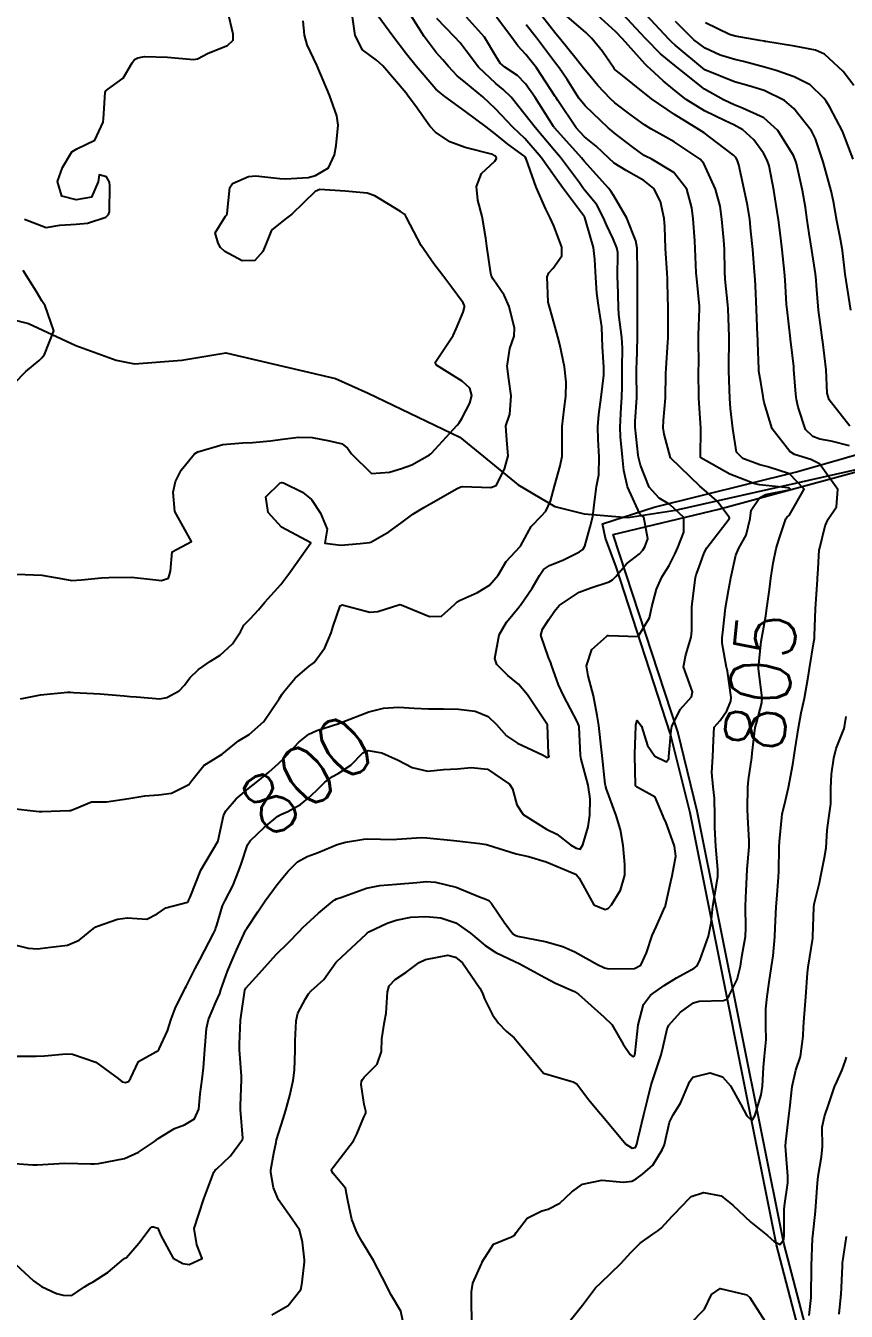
# Model space of a CAD drawing. Header units: metres. Extents: x 307586 to 320046, y 7427249 to 7434250.
# Drawn here: x 319312.7 to 319367.6, y 7427712.1 to 7427798.2 of the extents above; entities that cross this region are included whole.
import ezdxf
from ezdxf.enums import TextEntityAlignment as Align

# ---------------------------------------------------------------- set-up
doc = ezdxf.new("R2010")
doc.units = ezdxf.units.M
doc.header["$MEASUREMENT"] = 0
for name, color, linetype in [('Canaleta de Drenagem', 151, 'Continuous'), ('Cotas', 45, 'Continuous'), ('Curvas de Nivel 1m', 11, 'Continuous'), ('Curvas de Nivel 5m', 15, 'Continuous'), ('Hidrografia', 140, 'Continuous')]:
    doc.layers.add(name, color=color, linetype=linetype)
doc.styles.add('Style-STANDARD', font='STANDARD.shx')

msp = doc.modelspace()

# ---------------------------------------------------------------- linework, layer by layer
at = {"layer": 'Canaleta de Drenagem'}
for points in [[(319384.319, 7427626.536), (319382.741, 7427632.648), (319379.442, 7427650.259), (319376.956, 7427664.141), (319374.133, 7427674.717), (319366.879, 7427701.636), (319362.975, 7427716.607), (319357.172, 7427745.52), (319355.871, 7427750.804), (319352.231, 7427761.992), (319351.509, 7427763.931), (319351.3, 7427764.869), (319354.766, 7427766.007), (319364.302, 7427768.362), (319370.7, 7427770.196), (319371.509, 7427770.448), (319371.003, 7427770.97), (319372.865, 7427772.773), (319373.556, 7427772.06), (319374.772, 7427773.66), (319383.991, 7427784.038)], [(319384.803, 7427626.661), (319383.229, 7427632.757), (319379.933, 7427650.349), (319377.445, 7427664.249), (319374.616, 7427674.846), (319367.363, 7427701.764), (319363.463, 7427716.719), (319357.66, 7427745.629), (319356.352, 7427750.941), (319352.023, 7427764.162), (319359.113, 7427765.873), (319372.566, 7427769.531), (319372.763, 7427768.81), (319375.009, 7427770.443), (319374.41, 7427771.267), (319379.402, 7427776.994), (319380.879, 7427778.688), (319381.631, 7427779.55), (319383.697, 7427780.36)]]:
    msp.add_lwpolyline(points, dxfattribs=at)
at = {"layer": 'Curvas de Nivel 1m', "flags": 128}
for points, elevation in [([(319311.275, 7427722.085), (319313.132, 7427721.964), (319313.274, 7427721.959), (319313.421, 7427721.964), (319315.276, 7427722.063), (319317.026, 7427722.022), (319317.275, 7427722.016), (319317.543, 7427722.033), (319319.279, 7427722.368), (319320.206, 7427722.808), (319321.291, 7427723.524), (319321.403, 7427723.607), (319321.54, 7427723.718), (319322.623, 7427724.387), (319323.307, 7427724.644), (319323.964, 7427725.039), (319324.259, 7427725.686), (319324.359, 7427726.71), (319324.484, 7427727.683), (319324.575, 7427728.461), (319324.655, 7427729.681), (319324.782, 7427731.074), (319324.916, 7427731.677), (319325.405, 7427732.854), (319325.66, 7427733.418), (319325.744, 7427733.667), (319326.175, 7427734.919), (319326.482, 7427735.66), (319326.776, 7427736.33), (319327.396, 7427737.651), (319327.418, 7427737.696), (319327.465, 7427737.784), (319328.215, 7427738.905), (319328.705, 7427739.632), (319329.504, 7427740.731), (319329.911, 7427741.213), (319330.24, 7427741.613), (319330.871, 7427742.255), (319331.523, 7427742.596), (319332.25, 7427742.869), (319333.531, 7427743.407), (319334.095, 7427743.572), (319335.315, 7427743.774), (319335.536, 7427743.785), (319337.32, 7427743.748), (319337.536, 7427743.756), (319339.18, 7427743.864), (319339.538, 7427743.845), (319341.347, 7427743.671), (319341.536, 7427743.655), (319343.091, 7427743.465), (319343.542, 7427743.41), (319343.612, 7427743.388), (319345.533, 7427742.784), (319346.35, 7427742.602), (319347.525, 7427742.241), (319349.457, 7427741.438), (319349.513, 7427741.414), (319349.565, 7427741.379), (319349.741, 7427741.147), (319350.731, 7427739.368), (319351.488, 7427739.044), (319351.711, 7427739.136), (319351.9, 7427739.356), (319352.511, 7427740.341), (319352.8, 7427741.347), (319352.807, 7427742.064), (319352.688, 7427743.349), (319352.514, 7427744.39), (319352.216, 7427745.353), (319351.58, 7427747.103), (319351.51, 7427747.361), (319351.494, 7427747.452), (319351.278, 7427749.363), (319351.245, 7427749.735), (319351.065, 7427751.366), (319350.959, 7427752.051), (319350.704, 7427753.37), (319350.339, 7427754.711), (319350.237, 7427755.374), (319350.596, 7427756.468), (319351.604, 7427757.361), (319351.665, 7427757.399), (319351.704, 7427757.406), (319353.703, 7427757.34), (319354.456, 7427758.595), (319354.617, 7427759.327), (319354.919, 7427760.496), (319355.291, 7427761.317), (319355.464, 7427761.608), (319355.765, 7427762.099), (319356.18, 7427762.903), (319356.346, 7427763.304), (319356.761, 7427764.332), (319356.753, 7427765.301), (319355.812, 7427766.171), (319355.1, 7427766.605), (319354.44, 7427767.331), (319353.845, 7427768.808), (319353.727, 7427769.341), (319353.707, 7427769.489), (319353.487, 7427771.344), (319353.489, 7427771.734), (319353.605, 7427773.343), (319353.592, 7427775.015), (319353.589, 7427775.343), (319353.598, 7427775.672), (319353.649, 7427777.343), (319353.649, 7427777.641), (319353.657, 7427779.343), (319353.658, 7427779.662), (319353.647, 7427781.343), (319353.657, 7427781.684), (319353.625, 7427783.344), (319353.541, 7427783.831), (319352.941, 7427785.351), (319352.058, 7427786.844), (319351.856, 7427787.158), (319351.702, 7427787.365), (319350.09, 7427789.168), (319349.896, 7427789.392), (319348.113, 7427791.379), (319348.088, 7427791.41), (319348.028, 7427791.497), (319346.787, 7427793.424), (319346.152, 7427794.354), (319345.619, 7427794.9), (319344.76, 7427795.451), (319344.44, 7427795.73), (319344.17, 7427796.201), (319343.403, 7427797.468), (319342.203, 7427798.804)], 802), ([(319311.405, 7427715.838), (319313.179, 7427714.196), (319313.712, 7427713.812), (319314.716, 7427713.344), (319315.167, 7427713.218), (319315.742, 7427713.21), (319316.595, 7427713.776), (319316.946, 7427714.003), (319317.178, 7427714.115), (319318.175, 7427714.769), (319319.201, 7427715.637), (319319.265, 7427715.676), (319319.416, 7427715.738), (319320.237, 7427716.705), (319321.009, 7427717.722), (319321.143, 7427717.802), (319321.224, 7427717.808), (319321.512, 7427717.717), (319321.706, 7427717.227), (319322.548, 7427715.707), (319323.198, 7427715.346), (319323.608, 7427715.282), (319324.493, 7427715.681), (319324.117, 7427716.592), (319323.952, 7427717.689), (319324.268, 7427718.654), (319324.595, 7427719.68), (319325.271, 7427721.462), (319325.352, 7427721.589), (319325.441, 7427721.668), (319326.387, 7427722.554), (319327.196, 7427723.651), (319327.207, 7427723.738), (319327.054, 7427725.653), (319327.048, 7427725.931), (319327.124, 7427727.652), (319327.115, 7427727.883), (319326.992, 7427729.654), (319326.991, 7427730.04), (319327.053, 7427731.653), (319327.093, 7427731.956), (319327.352, 7427733.651), (319327.365, 7427733.699), (319327.415, 7427733.779), (319328.308, 7427734.759), (319329.072, 7427735.626), (319329.447, 7427736.033), (319330.251, 7427736.816), (319331.001, 7427737.605), (319331.227, 7427737.842), (319331.47, 7427738.07), (319332.276, 7427738.797), (319333.21, 7427739.583), (319333.371, 7427739.704), (319333.495, 7427739.762), (319333.777, 7427739.857), (319335.502, 7427740.487), (319336.377, 7427740.669), (319337.505, 7427740.745), (319338.869, 7427740.872), (319339.507, 7427740.922), (319340.111, 7427740.89), (319341.504, 7427740.56), (319343.067, 7427739.894), (319343.496, 7427739.739), (319343.695, 7427739.657), (319343.872, 7427739.454), (319344.721, 7427738.194), (319345.306, 7427737.432), (319345.39, 7427737.359), (319345.462, 7427737.326), (319345.613, 7427737.277), (319347.458, 7427736.908), (319348.641, 7427736.579), (319349.451, 7427736.217), (319350.975, 7427735.365), (319351.441, 7427735.146), (319351.706, 7427735.091), (319353.441, 7427735.11), (319353.868, 7427735.334), (319354.264, 7427736.141), (319354.643, 7427737.322), (319354.895, 7427737.896), (319355.491, 7427739.214), (319355.518, 7427739.284), (319355.528, 7427739.31), (319355.879, 7427740.937), (319355.97, 7427741.305), (319356.222, 7427742.614), (319356.143, 7427743.304), (319355.559, 7427744.919), (319355.426, 7427745.176), (319355.373, 7427745.313), (319354.836, 7427746.582), (319353.582, 7427747.259), (319353.529, 7427747.341), (319353.515, 7427747.41), (319353.483, 7427749.341), (319353.484, 7427749.472), (319353.542, 7427751.341), (319353.548, 7427751.427), (319353.638, 7427751.709), (319353.928, 7427751.336), (319354.323, 7427750.033), (319354.804, 7427749.322), (319355.607, 7427748.931), (319355.744, 7427749.175), (319355.759, 7427749.309), (319355.899, 7427751.038), (319355.947, 7427751.307), (319356.509, 7427752.442), (319357.279, 7427753.294), (319357.327, 7427753.632), (319356.738, 7427755.299), (319356.886, 7427756.103), (319357.258, 7427757.294), (319357.29, 7427757.713), (319357.299, 7427759.294), (319357.338, 7427759.693), (319357.548, 7427761.292), (319357.589, 7427761.459), (319357.763, 7427761.93), (319358.123, 7427762.94), (319358.308, 7427763.282), (319359.802, 7427765.212), (319359.824, 7427765.238), (319359.826, 7427765.26), (319359.804, 7427765.326), (319358.958, 7427766.417), (319357.962, 7427767.288), (319357.825, 7427767.404), (319355.853, 7427769.31), (319355.44, 7427770.888), (319355.374, 7427771.317), (319355.399, 7427771.798), (319355.536, 7427773.316), (319355.557, 7427774.953), (319355.563, 7427775.315), (319355.677, 7427777.05), (319355.699, 7427777.314), (319355.711, 7427777.549), (319355.714, 7427779.314), (319355.664, 7427780.989), (319355.664, 7427781.315), (319355.647, 7427781.666), (319355.524, 7427783.317), (319355.485, 7427784.766), (319355.436, 7427785.319), (319355.203, 7427786.471), (319354.747, 7427787.33), (319354.071, 7427787.862), (319352.901, 7427788.532), (319352.088, 7427789.035), (319351.722, 7427789.366), (319350.894, 7427790.171), (319350.107, 7427790.807), (319349.551, 7427791.396), (319348.31, 7427793.239), (319348.203, 7427793.409), (319348.144, 7427793.502), (319346.88, 7427795.423), (319346.172, 7427796.303), (319345.637, 7427796.898), (319345.236, 7427797.444), (319344.203, 7427798.802)], 803), ([(319311.563, 7427745.84), (319313.56, 7427745.613), (319313.763, 7427745.614), (319315.561, 7427745.672), (319315.663, 7427745.687), (319315.943, 7427745.786), (319317.074, 7427746.268), (319317.568, 7427746.259), (319318.064, 7427746.258), (319319.57, 7427746.489), (319320.646, 7427746.656), (319321.573, 7427746.737), (319322.439, 7427746.847), (319323.58, 7427747.432), (319323.79, 7427747.697), (319324.587, 7427748.696), (319325.608, 7427749.316), (319325.832, 7427749.446), (319326.077, 7427749.665), (319326.924, 7427750.353), (319327.624, 7427750.762), (319328.624, 7427751.635), (319329.648, 7427753.171), (319329.817, 7427753.452), (319329.928, 7427753.617), (319330.72, 7427754.556), (319331.679, 7427755.366), (319331.817, 7427755.463), (319331.98, 7427755.597), (319332.711, 7427756.571), (319333.131, 7427757.586), (319333.26, 7427758.035), (319333.73, 7427759.384), (319333.86, 7427759.449), (319335.724, 7427758.969), (319336.255, 7427759.015), (319337.732, 7427759.467), (319337.806, 7427759.455), (319339.72, 7427758.666), (319340.527, 7427758.686), (319341.4, 7427759.483), (319341.565, 7427759.652), (319341.736, 7427759.748), (319342.932, 7427760.278), (319343.746, 7427760.77), (319344.309, 7427761.452), (319344.857, 7427762.353), (319345.782, 7427763.353), (319345.82, 7427763.392), (319345.844, 7427763.429), (319346.528, 7427764.691), (319347.217, 7427765.416), (319347.5, 7427765.719), (319347.813, 7427766.405), (319348.096, 7427767.407), (319348.481, 7427768.765), (319348.6, 7427769.403), (319348.599, 7427770.669), (319348.594, 7427771.403), (319348.731, 7427772.561), (319348.841, 7427773.401), (319348.874, 7427774.362), (319348.765, 7427775.402), (319348.445, 7427776.898), (319348.316, 7427777.406), (319347.962, 7427778.703), (319347.751, 7427779.412), (319347.675, 7427779.714), (319347.593, 7427781.414), (319347.715, 7427781.695), (319348.002, 7427781.999), (319348.59, 7427782.828), (319348.589, 7427783.404), (319348.037, 7427784.846), (319347.771, 7427785.413), (319347.509, 7427785.955), (319346.853, 7427787.422), (319346.19, 7427789.331), (319346.133, 7427789.43), (319346.093, 7427789.472), (319344.963, 7427790.308), (319344.108, 7427791.005), (319343.522, 7427791.466), (319342.128, 7427792.502), (319340.743, 7427793.501), (319340.398, 7427793.759), (319340.148, 7427793.998), (319338.83, 7427795.523), (319338.171, 7427796.342), (319337.254, 7427797.539), (319336.204, 7427798.966)], 799), ([(319312.318, 7427753.161), (319313.649, 7427753.418), (319315.47, 7427753.612), (319315.651, 7427753.605), (319315.852, 7427753.587), (319317.65, 7427753.506), (319319.261, 7427753.358), (319319.649, 7427753.325), (319320.081, 7427753.303), (319321.647, 7427753.166), (319322.12, 7427753.244), (319322.935, 7427753.707), (319323.289, 7427754.073), (319323.666, 7427754.557), (319324.236, 7427755.13), (319325.047, 7427755.68), (319325.687, 7427756.08), (319326.518, 7427756.838), (319327.059, 7427757.656), (319327.276, 7427758.087), (319327.716, 7427758.551), (319328.255, 7427759.112), (319328.692, 7427759.636), (319329.745, 7427760.823), (319330.368, 7427761.621), (319331.773, 7427763.6), (319329.788, 7427764.649), (319328.903, 7427765.639), (319328.757, 7427766.697), (319329.712, 7427767.631), (319329.798, 7427767.655), (319329.823, 7427767.657), (319329.932, 7427767.628), (319331.216, 7427767.008), (319331.812, 7427766.5), (319332.422, 7427765.594), (319332.848, 7427764.528), (319332.708, 7427763.591), (319333.772, 7427763.462), (319335.062, 7427763.561), (319335.687, 7427763.638), (319335.775, 7427763.66), (319336.995, 7427764.334), (319337.797, 7427764.918), (319338.594, 7427765.522), (319339.341, 7427765.981), (319339.81, 7427766.243), (319341.579, 7427767.242), (319341.822, 7427767.357), (319341.928, 7427767.373), (319343.821, 7427767.309), (319344.175, 7427767.455), (319344.743, 7427768.543), (319344.994, 7427769.443), (319344.9, 7427770.481), (319344.841, 7427771.445), (319345.091, 7427772.235), (319345.183, 7427773.441), (319345.039, 7427774.568), (319344.914, 7427775.445), (319345.109, 7427776.617), (319345.391, 7427777.438), (319345.408, 7427777.981), (319345.05, 7427779.444), (319344.721, 7427780.19), (319343.991, 7427781.255), (319343.872, 7427781.461), (319343.816, 7427781.641), (319343.552, 7427783.465), (319343.481, 7427784.013), (319343.234, 7427785.468), (319342.965, 7427786.559), (319342.865, 7427787.472), (319343.197, 7427788.348), (319344.088, 7427789.164), (319344.196, 7427789.354), (319344.173, 7427789.459), (319344.135, 7427789.501), (319344.094, 7427789.532), (319343.954, 7427789.602), (319342.099, 7427790.071), (319341.073, 7427790.466), (319340.109, 7427791.115), (319339.735, 7427791.514), (319338.784, 7427792.872), (319338.295, 7427793.528), (319338.145, 7427793.71), (319336.59, 7427795.546), (319336.167, 7427795.932), (319335.233, 7427796.624), (319334.739, 7427797.572), (319334.482, 7427799.302)], 798), ([(319312.584, 7427785.285), (319314.027, 7427784.735), (319314.953, 7427784.882), (319316.03, 7427784.943), (319316.807, 7427785.007), (319318.038, 7427785.421), (319318.214, 7427785.594), (319318.281, 7427785.768), (319318.303, 7427787.525), (319318.274, 7427787.768), (319318.068, 7427788.107), (319317.589, 7427788.256), (319317.517, 7427787.775), (319317.074, 7427786.758), (319316.051, 7427786.584), (319315.079, 7427786.831), (319314.779, 7427787.809), (319315.133, 7427788.749), (319315.754, 7427789.795), (319316.095, 7427789.986), (319317.295, 7427790.584), (319317.851, 7427791.773), (319317.877, 7427792.01), (319317.985, 7427793.771), (319318.027, 7427793.878), (319318.136, 7427793.97), (319319.181, 7427794.726), (319319.796, 7427795.754), (319319.945, 7427795.973), (319320.166, 7427796.091), (319320.609, 7427796.185), (319322.167, 7427796.121), (319323.898, 7427795.971), (319324.166, 7427796.02), (319324.877, 7427796.396), (319326.175, 7427796.921), (319326.57, 7427797.275), (319326.56, 7427797.666), (319326.206, 7427799.198)], 796), ([(319342.551, 7427711.459), (319342.54, 7427712.833), (319342.535, 7427713.46), (319342.616, 7427714.024), (319343.201, 7427715.317), (319343.243, 7427715.409), (319343.252, 7427715.45), (319344.005, 7427716.652), (319345.22, 7427717.123), (319345.411, 7427717.238), (319345.53, 7427717.427), (319346.265, 7427718.392), (319347.245, 7427718.875), (319347.663, 7427718.987), (319348.446, 7427719.392), (319349.261, 7427720.144), (319349.977, 7427720.662), (319351.269, 7427720.928), (319352.719, 7427720.789), (319353.268, 7427720.864), (319353.573, 7427721.024), (319353.995, 7427721.323), (319354.67, 7427721.931), (319355.297, 7427722.948), (319355.415, 7427723.195), (319355.455, 7427723.308), (319355.808, 7427724.815), (319356.052, 7427725.303), (319356.538, 7427726.091), (319357.046, 7427727.293), (319357.13, 7427727.508), (319357.351, 7427727.824), (319358.52, 7427728.108), (319359.352, 7427727.845), (319359.878, 7427727.255), (319360.584, 7427725.994), (319360.977, 7427725.243), (319361.32, 7427724.92), (319361.523, 7427725.238), (319361.935, 7427726.636), (319362.019, 7427727.233), (319362.094, 7427728.501), (319362.172, 7427729.232), (319362.268, 7427730.347), (319362.259, 7427731.231), (319362.25, 7427732.392), (319362.331, 7427733.231), (319362.471, 7427734.191), (319362.624, 7427735.228), (319362.733, 7427735.944), (319362.848, 7427737.226), (319362.874, 7427737.823), (319362.95, 7427739.225), (319362.986, 7427739.738), (319363.103, 7427741.224), (319363.126, 7427741.617), (319363.145, 7427743.224), (319363.16, 7427743.61), (319363.32, 7427745.222), (319363.354, 7427745.434), (319363.574, 7427746.345), (319363.778, 7427747.217), (319364.061, 7427748.758), (319364.13, 7427749.212), (319364.222, 7427749.814), (319364.43, 7427751.208), (319364.623, 7427752.231), (319364.838, 7427753.202), (319365.084, 7427754.606), (319365.167, 7427755.198), (319365.479, 7427756.971), (319365.51, 7427757.193), (319365.522, 7427757.377), (319365.584, 7427759.192), (319365.717, 7427761.155), (319365.719, 7427761.191), (319365.725, 7427761.219), (319365.763, 7427761.857), (319365.836, 7427763.136), (319365.844, 7427763.189), (319366.235, 7427764.749), (319366.436, 7427765.184), (319366.977, 7427766.012), (319367.079, 7427767.177), (319365.848, 7427768.887), (319365.273, 7427769.199), (319364.175, 7427769.534), (319363.858, 7427769.727), (319362.677, 7427771.232), (319362.131, 7427773.006), (319362.105, 7427773.238), (319362.081, 7427773.414), (319361.914, 7427774.368), (319361.793, 7427775.113), (319361.78, 7427775.242), (319361.716, 7427777.019), (319361.711, 7427777.243), (319361.702, 7427777.489), (319361.617, 7427779.245), (319361.556, 7427780.814), (319361.537, 7427781.247), (319361.503, 7427781.745), (319361.374, 7427783.25), (319361.254, 7427784.471), (319361.171, 7427785.253), (319361.024, 7427786.226), (319360.808, 7427787.259), (319360.436, 7427788.917), (319360.336, 7427789.266), (319360.245, 7427789.419), (319360.096, 7427789.559), (319358.974, 7427790.411), (319358.111, 7427791.061), (319357.76, 7427791.294), (319356.128, 7427792.284), (319354.596, 7427793.333), (319354.343, 7427793.535), (319354.147, 7427793.7), (319352.525, 7427794.991), (319352.162, 7427795.275), (319352.119, 7427795.317), (319352.083, 7427795.361), (319351.304, 7427796.503), (319350.602, 7427797.384), (319350.189, 7427797.784), (319348.294, 7427799.409)], 806), ([(319367.862, 7427770.103), (319366.627, 7427770.421), (319365.867, 7427770.558), (319365.39, 7427770.719), (319364.914, 7427771.204), (319364.425, 7427772.682), (319364.309, 7427773.214), (319364.262, 7427773.57), (319364.137, 7427775.217), (319364.118, 7427775.41), (319363.94, 7427776.895), (319363.899, 7427777.22), (319363.896, 7427777.268), (319363.672, 7427779.223), (319363.643, 7427779.557), (319363.539, 7427781.225), (319363.496, 7427781.73), (319363.336, 7427783.227), (319363.246, 7427784.013), (319363.095, 7427785.229), (319362.932, 7427786.354), (319362.784, 7427787.233), (319362.478, 7427788.845), (319362.348, 7427789.237), (319362.098, 7427789.712), (319361.446, 7427790.589), (319360.71, 7427791.261), (319360.118, 7427791.603), (319359.526, 7427791.872), (319358.132, 7427792.543), (319356.92, 7427793.302), (319356.149, 7427793.89), (319355.378, 7427794.544), (319354.517, 7427795.335), (319354.329, 7427795.502), (319354.166, 7427795.667), (319352.657, 7427797.355), (319352.19, 7427797.833), (319350.483, 7427799.386)], 807), ([(319367.877, 7427771.431), (319366.504, 7427773.184), (319366.353, 7427773.631), (319366.284, 7427775.186), (319366.071, 7427777.059), (319366.052, 7427777.189), (319365.953, 7427777.867), (319365.789, 7427779.193), (319365.644, 7427780.849), (319365.615, 7427781.196), (319365.57, 7427781.626), (319365.342, 7427783.2), (319365.156, 7427784.325), (319365.03, 7427785.205), (319364.917, 7427786.072), (319364.714, 7427787.21), (319364.297, 7427789.01), (319364.237, 7427789.218), (319364.201, 7427789.325), (319364.096, 7427789.545), (319363.05, 7427791.231), (319362.125, 7427792.058), (319360.682, 7427792.715), (319360.138, 7427792.944), (319359.407, 7427793.277), (319358.15, 7427793.995), (319356.486, 7427795.307), (319356.165, 7427795.567), (319355.2, 7427796.352), (319354.228, 7427797.339), (319354.184, 7427797.39), (319352.327, 7427799.359)], 808), ([(319367.949, 7427779.195), (319367.625, 7427781.174), (319367.567, 7427781.606), (319367.39, 7427783.176), (319367.255, 7427783.954), (319367.006, 7427785.18), (319366.779, 7427786.46), (319366.622, 7427787.184), (319366.092, 7427789.125), (319366.075, 7427789.19), (319365.583, 7427790.673), (319365.307, 7427791.202), (319364.135, 7427792.7), (319363.504, 7427793.226), (319362.149, 7427793.89), (319361.105, 7427794.209), (319360.155, 7427794.489), (319358.163, 7427795.29), (319356.179, 7427796.942), (319355.981, 7427797.113), (319355.775, 7427797.316), (319354.208, 7427798.987)], 809), ([(319311.976, 7427729.222), (319313.364, 7427729.224), (319313.915, 7427729.261), (319315.367, 7427729.384), (319315.792, 7427729.36), (319317.359, 7427728.823), (319318.857, 7427727.747), (319319.118, 7427727.52), (319319.34, 7427727.466), (319319.545, 7427727.534), (319319.674, 7427727.737), (319320.222, 7427728.869), (319321.37, 7427729.514), (319321.504, 7427729.586), (319321.611, 7427729.718), (319322.165, 7427730.933), (319322.403, 7427731.71), (319322.676, 7427732.431), (319323.29, 7427733.701), (319323.338, 7427733.777), (319323.416, 7427733.905), (319324.02, 7427735.105), (319324.319, 7427735.687), (319325.242, 7427737.455), (319325.351, 7427737.672), (319325.386, 7427737.749), (319325.468, 7427738.008), (319325.855, 7427739.298), (319326.017, 7427739.665), (319326.531, 7427740.632), (319326.948, 7427741.656), (319327.092, 7427742.079), (319327.53, 7427743.377), (319327.689, 7427743.648), (319328.634, 7427744.546), (319329.558, 7427745.294), (319329.764, 7427745.413), (319330.22, 7427745.613), (319331.078, 7427746.095), (319331.572, 7427746.497), (319332.14, 7427747.032), (319332.701, 7427747.589), (319333.206, 7427747.966), (319333.592, 7427748.16), (319334.441, 7427748.727), (319335.25, 7427749.555), (319335.614, 7427749.693), (319336.526, 7427749.541), (319337.606, 7427749.051), (319338.558, 7427748.556), (319339.595, 7427748.319), (319340.655, 7427748.432), (319341.598, 7427748.484), (319342.499, 7427748.571), (319343.598, 7427748.452), (319345.069, 7427747.438), (319345.269, 7427747.124), (319345.569, 7427746.052), (319345.999, 7427745.426), (319347.553, 7427744.44), (319348.254, 7427744.103), (319349.171, 7427743.386), (319349.54, 7427743.154), (319349.815, 7427743.101), (319349.995, 7427743.375), (319350.341, 7427744.587), (319350.452, 7427745.371), (319350.477, 7427746.468), (319350.34, 7427747.372), (319349.868, 7427749.119), (319349.824, 7427749.378), (319349.738, 7427751.273), (319349.721, 7427751.379), (319349.636, 7427751.606), (319348.694, 7427753.395), (319348.37, 7427754.1), (319347.894, 7427755.407), (319347.84, 7427755.563), (319347.688, 7427755.925), (319347.182, 7427757.415), (319347.288, 7427757.836), (319347.719, 7427758.475), (319348.097, 7427759.035), (319348.412, 7427759.4), (319349.742, 7427760.297), (319350.516, 7427760.601), (319351.749, 7427761.006), (319351.983, 7427761.126), (319352.197, 7427761.356), (319352.905, 7427762.21), (319353.776, 7427762.873), (319354.008, 7427763.108), (319354.145, 7427763.335), (319354.335, 7427763.878), (319354.084, 7427765.336), (319353.913, 7427765.447), (319353.805, 7427765.558), (319352.974, 7427767.348), (319352.733, 7427768.458), (319352.642, 7427769.352), (319352.517, 7427770.703), (319352.494, 7427771.354), (319352.558, 7427772.688), (319352.596, 7427773.353), (319352.615, 7427774.058), (319352.635, 7427775.353), (319352.65, 7427776.638), (319352.612, 7427777.353), (319352.413, 7427778.909), (319352.373, 7427779.356), (319352.329, 7427781.017), (319352.323, 7427781.357), (319352.324, 7427783.052), (319352.277, 7427783.357), (319352.029, 7427783.961), (319351.574, 7427784.902), (319351.383, 7427785.37), (319350.918, 7427786.244), (319350.062, 7427787.295), (319349.982, 7427787.391), (319349.756, 7427787.705), (319348.498, 7427789.406), (319348.098, 7427789.892), (319346.8, 7427791.423), (319346.126, 7427792.279), (319345.178, 7427793.444), (319344.654, 7427793.959), (319344.152, 7427794.364), (319342.991, 7427795.472), (319342.174, 7427796.547), (319341.772, 7427797.08), (319341.382, 7427797.492), (319340.201, 7427798.718)], 801), ([(319312.067, 7427761.519), (319313.749, 7427761.453), (319315.141, 7427761.193), (319315.746, 7427761.076), (319316.401, 7427761.129), (319317.748, 7427761.271), (319318.219, 7427761.295), (319319.749, 7427761.318), (319321.175, 7427761.157), (319321.747, 7427761.089), (319322.22, 7427761.244), (319322.372, 7427761.714), (319322.48, 7427762.999), (319323.773, 7427763.7), (319322.658, 7427765.711), (319322.535, 7427766.994), (319322.706, 7427767.711), (319323.07, 7427768.472), (319323.849, 7427769.436), (319323.977, 7427769.572), (319324.183, 7427769.695), (319325.858, 7427770.184), (319327.204, 7427770.312), (319327.86, 7427770.323), (319329.063, 7427770.436), (319329.862, 7427770.539), (319330.933, 7427770.684), (319331.863, 7427770.653), (319333.021, 7427770.429), (319333.859, 7427770.238), (319334.223, 7427769.941), (319334.478, 7427769.571), (319335.834, 7427768.258), (319337.026, 7427768.347), (319337.839, 7427768.586), (319338.524, 7427768.842), (319339.713, 7427769.511), (319339.803, 7427769.561), (319339.854, 7427769.606), (319341.576, 7427771.484), (319341.708, 7427771.65), (319341.88, 7427771.937), (319342.418, 7427772.952), (319342.562, 7427773.473), (319342.408, 7427773.975), (319341.912, 7427774.427), (319341.266, 7427774.839), (319340.178, 7427775.506), (319340.101, 7427775.683), (319341.295, 7427777.49), (319341.508, 7427777.928), (319341.967, 7427779.065), (319342.071, 7427779.379), (319342.064, 7427779.479), (319341.975, 7427779.686), (319341.208, 7427780.714), (319340.615, 7427781.501), (319340.005, 7427782.301), (319339.16, 7427783.519), (319338.179, 7427785.392), (319338.114, 7427785.529), (319338.044, 7427785.618), (319337.781, 7427785.797), (319336.056, 7427786.853), (319335.533, 7427787.033), (319334.059, 7427787.168), (319332.377, 7427787.28), (319332.058, 7427787.131), (319330.492, 7427785.623), (319330.038, 7427785.284), (319329.129, 7427784.537), (319328.767, 7427783.642), (319328.54, 7427783.113), (319328.002, 7427782.522), (319327.164, 7427782.496), (319326.007, 7427783.107), (319325.722, 7427783.386), (319325.547, 7427783.677), (319325.343, 7427784.36), (319326.04, 7427785.489), (319326.132, 7427785.579), (319326.16, 7427785.669), (319326.33, 7427787.398), (319326.521, 7427787.665), (319327.583, 7427788.142), (319328.071, 7427788.186), (319329.688, 7427788.015), (319330.068, 7427787.981), (319331.594, 7427788.083), (319332.072, 7427788.203), (319332.954, 7427788.717), (319333.343, 7427789.587), (319333.465, 7427790.22), (319333.597, 7427791.585), (319333.504, 7427792.205), (319333.026, 7427793.591), (319332.163, 7427795.6), (319331.528, 7427796.962), (319331.347, 7427797.613), (319331.256, 7427798.555)], 797), ([(319329.156, 7427711.91), (319330.236, 7427712.536), (319331.094, 7427713.601), (319331.113, 7427713.662), (319331.18, 7427714.099), (319331.35, 7427715.449), (319331.351, 7427715.599), (319331.215, 7427716.771), (319330.999, 7427717.602), (319330.519, 7427718.321), (319329.597, 7427719.617), (319329.261, 7427720.404), (319329.084, 7427721.436), (319329.091, 7427721.623), (319329.284, 7427722.728), (319329.436, 7427723.474), (319329.473, 7427723.618), (319329.902, 7427725.027), (319330.08, 7427725.612), (319330.349, 7427726.594), (319330.588, 7427727.608), (319330.677, 7427728.283), (319330.715, 7427729.607), (319330.717, 7427730.269), (319330.779, 7427731.606), (319330.902, 7427732.1), (319331.408, 7427733.071), (319331.604, 7427733.405), (319331.793, 7427733.596), (319332.643, 7427734.369), (319333.442, 7427735.502), (319333.475, 7427735.547), (319333.503, 7427735.579), (319335.461, 7427737.398), (319335.541, 7427737.471), (319335.646, 7427737.548), (319336.87, 7427738.138), (319337.475, 7427738.334), (319338.458, 7427738.536), (319339.479, 7427738.594), (319340.479, 7427738.489), (319341.473, 7427738.166), (319342.452, 7427737.47), (319343.455, 7427736.639), (319344.171, 7427736.17), (319345.444, 7427735.561), (319345.721, 7427735.427), (319347.434, 7427734.49), (319348.157, 7427734.126), (319349.425, 7427733.555), (319349.706, 7427733.377), (319351.401, 7427731.868), (319351.922, 7427731.355), (319352.689, 7427730.037), (319353.163, 7427729.342), (319353.371, 7427729.185), (319353.451, 7427729.26), (319353.477, 7427729.338), (319353.495, 7427729.459), (319353.688, 7427731.336), (319354.056, 7427732.687), (319354.535, 7427733.323), (319355.43, 7427733.972), (319356.262, 7427734.475), (319357.441, 7427735.133), (319357.646, 7427735.287), (319357.857, 7427735.694), (319358.401, 7427737.276), (319358.583, 7427738.167), (319358.698, 7427739.272), (319358.948, 7427740.709), (319359.043, 7427741.267), (319359.046, 7427741.741), (319358.904, 7427743.27), (319358.836, 7427744.552), (319358.834, 7427745.271), (319358.806, 7427746.502), (319358.731, 7427747.273), (319358.641, 7427748.231), (319358.705, 7427749.274), (319358.742, 7427750.391), (319358.794, 7427751.273), (319359.186, 7427751.721), (319359.649, 7427752.362), (319359.911, 7427753.006), (319359.936, 7427753.257), (319359.681, 7427755.021), (319359.639, 7427755.217), (319359.625, 7427755.261), (319359.316, 7427756.882), (319359.325, 7427757.266), (319359.365, 7427757.608), (319359.556, 7427759.263), (319359.744, 7427760.405), (319359.888, 7427761.122), (319359.916, 7427761.258), (319360.248, 7427762.783), (319360.444, 7427763.253), (319360.924, 7427764.116), (319361.192, 7427765.246), (319361.265, 7427765.789), (319361.817, 7427766.624), (319362.22, 7427766.835), (319363.822, 7427767.16), (319363.88, 7427767.219), (319363.824, 7427767.278), (319363.744, 7427767.301), (319361.827, 7427767.502), (319361.504, 7427767.568), (319359.837, 7427768.209), (319357.891, 7427769.289), (319357.874, 7427769.311), (319357.898, 7427771.29), (319357.878, 7427771.617), (319357.753, 7427773.291), (319357.748, 7427775.118), (319357.751, 7427775.292), (319357.756, 7427775.461), (319357.731, 7427777.292), (319357.73, 7427777.508), (319357.803, 7427779.292), (319357.8, 7427779.466), (319357.63, 7427781.294), (319357.594, 7427781.699), (319357.507, 7427783.295), (319357.487, 7427783.837), (319357.373, 7427785.297), (319357.301, 7427786.047), (319356.951, 7427787.301), (319356.079, 7427788.411), (319354.563, 7427789.333), (319354.23, 7427789.473), (319354.095, 7427789.554), (319353.339, 7427790.11), (319352.11, 7427791.052), (319351.938, 7427791.189), (319351.711, 7427791.366), (319350.135, 7427792.862), (319349.73, 7427793.394), (319348.93, 7427794.627), (319348.401, 7427795.408), (319348.166, 7427795.733), (319346.876, 7427797.423), (319346.196, 7427798.298)], 804), ([(319368.153, 7427794.223), (319367.443, 7427795.177), (319366.174, 7427796.327), (319365.583, 7427796.605), (319364.179, 7427796.872), (319362.248, 7427797.174), (319362.182, 7427797.189), (319362.14, 7427797.199), (319361.839, 7427797.245), (319360.187, 7427797.541), (319359.823, 7427797.639), (319358.2, 7427798.423)], 811), ([(319311.9, 7427774.307), (319312.66, 7427775.084), (319313.555, 7427775.824), (319313.749, 7427775.998), (319313.927, 7427776.209), (319314.536, 7427777.811), (319313.968, 7427779.481), (319313.746, 7427779.822), (319313.353, 7427780.452), (319312.488, 7427781.835)], 796), ([(319349.155, 7427711.56), (319349.973, 7427712.563), (319350.572, 7427713.366), (319350.833, 7427713.717), (319351.19, 7427714.045), (319352.543, 7427715.34), (319353.211, 7427716.091), (319353.837, 7427716.703), (319354.684, 7427717.315), (319355.012, 7427717.527), (319355.229, 7427717.708), (319356.002, 7427718.542), (319356.734, 7427719.295), (319356.978, 7427719.57), (319357.258, 7427719.843), (319358.083, 7427720.1), (319359.259, 7427719.882), (319360.044, 7427719.252), (319361.236, 7427718.125), (319362.363, 7427717.223), (319362.818, 7427716.815), (319363.217, 7427716.612), (319363.45, 7427716.979), (319363.481, 7427717.207), (319363.49, 7427718.967), (319363.51, 7427719.207), (319363.72, 7427720.754), (319363.728, 7427721.205), (319363.587, 7427722.919), (319363.571, 7427723.207), (319363.59, 7427723.491), (319363.796, 7427725.213), (319363.86, 7427725.744), (319364.014, 7427727.21), (319364.266, 7427728.299), (319364.567, 7427729.202), (319364.755, 7427730.568), (319364.767, 7427731.199), (319364.811, 7427731.79), (319364.923, 7427733.197), (319365.049, 7427734.805), (319365.098, 7427735.195), (319365.395, 7427737.124), (319365.408, 7427737.191), (319365.408, 7427737.247), (319365.463, 7427739.19), (319365.495, 7427739.403), (319365.853, 7427740.843), (319365.917, 7427741.186), (319366.189, 7427742.528), (319366.294, 7427743.182), (319366.36, 7427744.377), (319366.474, 7427745.181), (319366.612, 7427746.14), (319366.618, 7427747.18), (319366.661, 7427748.115), (319366.806, 7427749.178), (319366.966, 7427749.83), (319367.494, 7427751.171), (319367.523, 7427751.283), (319367.645, 7427751.97)], 807), ([(319365.163, 7427711.864), (319365.292, 7427713.078), (319365.297, 7427713.189), (319365.302, 7427715.089), (319365.305, 7427715.189), (319365.382, 7427717.028), (319365.394, 7427717.188), (319365.577, 7427718.857), (319365.607, 7427719.186), (319365.717, 7427720.737), (319365.767, 7427721.185), (319365.993, 7427722.483), (319366.044, 7427723.183), (319366.032, 7427724.466), (319366.175, 7427725.181), (319366.48, 7427726.03), (319366.855, 7427727.175), (319367.008, 7427727.513), (319367.36, 7427728.32), (319367.585, 7427728.951), (319367.652, 7427729.166)], 808), ([(319367.165, 7427711.96), (319367.268, 7427713.082), (319367.279, 7427713.169), (319367.294, 7427713.278), (319367.39, 7427715.167), (319367.4, 7427715.362), (319367.66, 7427717.163)], 809), ([(319357.153, 7427711.29), (319358.153, 7427712.291), (319358.621, 7427713.268), (319359.187, 7427713.666), (319360.974, 7427713.242), (319361.181, 7427713.079), (319362.354, 7427711.222)], 808)]:
    msp.add_lwpolyline(points, dxfattribs=dict(at, elevation=elevation))
at = {"layer": 'Curvas de Nivel 5m', "flags": 128}
for points, elevation in [([(319311.452, 7427736.797), (319312.82, 7427736.456), (319313.449, 7427736.421), (319314.138, 7427736.498), (319315.452, 7427736.667), (319316.243, 7427736.994), (319317.207, 7427737.773), (319317.347, 7427737.889), (319317.465, 7427737.934), (319318.816, 7427738.406), (319319.474, 7427738.505), (319320.786, 7427738.415), (319321.478, 7427738.757), (319322.041, 7427739.158), (319323.491, 7427739.548), (319323.563, 7427739.627), (319323.596, 7427739.698), (319323.681, 7427739.883), (319324.403, 7427741.687), (319325.532, 7427743.614), (319325.548, 7427743.654), (319325.555, 7427743.67), (319325.908, 7427745.317), (319326.07, 7427745.665), (319326.771, 7427746.458), (319327.578, 7427747.146), (319328.219, 7427747.64), (319328.961, 7427748.261), (319329.601, 7427748.823), (319330.008, 7427749.215), (319330.36, 7427749.613), (319330.966, 7427750.26), (319331.625, 7427750.787), (319332.173, 7427751.049), (319333.632, 7427751.519), (319333.8, 7427751.577), (319335.64, 7427752.301), (319336.64, 7427752.543), (319337.644, 7427752.596), (319338.68, 7427752.546), (319339.648, 7427752.496), (319340.648, 7427752.49), (319341.648, 7427752.468), (319342.78, 7427752.334), (319343.641, 7427751.981), (319344.214, 7427751.451), (319344.876, 7427750.692), (319345.621, 7427750.203), (319347.29, 7427749.413), (319347.61, 7427749.243), (319347.727, 7427749.292), (319347.691, 7427749.409), (319347.679, 7427749.474), (319347.633, 7427751.41), (319346.279, 7427753.424), (319345.67, 7427754.132), (319344.967, 7427754.732), (319344.223, 7427755.452), (319344.092, 7427755.859), (319344.381, 7427757.45), (319344.87, 7427758.289), (319345.731, 7427759.322), (319345.777, 7427759.385), (319345.811, 7427759.429), (319346.586, 7427760.58), (319347.079, 7427761.417), (319347.358, 7427761.815), (319347.763, 7427762.091), (319348.696, 7427762.469), (319349.777, 7427763.008), (319349.989, 7427763.169), (319350.113, 7427763.377), (319350.482, 7427764.687), (319350.667, 7427765.371), (319350.762, 7427766.32), (319350.907, 7427767.374), (319351.054, 7427768.152), (319351.094, 7427769.371), (319351.014, 7427770.523), (319350.991, 7427771.373), (319351.067, 7427772.191), (319351.227, 7427773.37), (319351.391, 7427774.842), (319351.406, 7427775.368), (319351.308, 7427776.74), (319351.294, 7427777.37), (319351.255, 7427778.069), (319351.057, 7427779.374), (319350.931, 7427780.324), (319350.855, 7427781.377), (319350.797, 7427782.592), (319350.703, 7427783.38), (319350.557, 7427783.911), (319350.126, 7427785.389), (319350.1, 7427785.446), (319350.044, 7427785.52), (319348.62, 7427787.404), (319348.075, 7427788.19), (319347.207, 7427789.419), (319346.105, 7427790.679), (319345.713, 7427791.04), (319345.296, 7427791.442), (319344.131, 7427792.674), (319343.291, 7427793.469), (319342.152, 7427794.406), (319341.559, 7427794.891), (319340.983, 7427795.498), (319340.612, 7427795.948), (319340.172, 7427796.443), (319339.35, 7427797.518), (319338.21, 7427799.314)], 800), ([(319337.926, 7427711.518), (319337.792, 7427712.154), (319337.17, 7427713.212), (319336.998, 7427713.532), (319336.829, 7427713.883), (319335.97, 7427715.542), (319335.215, 7427716.799), (319334.943, 7427717.277), (319334.811, 7427717.556), (319334.506, 7427718.289), (319334.234, 7427719.565), (319334.084, 7427720.391), (319333.271, 7427721.365), (319333.144, 7427721.581), (319333.169, 7427721.686), (319333.275, 7427721.816), (319334.621, 7427723.56), (319334.849, 7427724.008), (319335.317, 7427725.152), (319335.458, 7427725.412), (319335.445, 7427725.549), (319335.327, 7427725.988), (319335.129, 7427727.342), (319335.167, 7427727.553), (319335.22, 7427727.677), (319335.347, 7427727.834), (319336.214, 7427728.688), (319336.502, 7427729.539), (319336.519, 7427730.401), (319336.701, 7427731.537), (319336.819, 7427732.116), (319336.896, 7427733.535), (319337.02, 7427733.932), (319337.425, 7427734.359), (319338.124, 7427734.829), (319339.027, 7427735.506), (319339.445, 7427735.712), (319340.937, 7427735.996), (319341.447, 7427735.862), (319341.928, 7427735.475), (319343.088, 7427733.793), (319343.265, 7427733.461), (319343.409, 7427733.081), (319343.942, 7427731.993), (319344.33, 7427731.446), (319344.853, 7427730.903), (319345.383, 7427730.457), (319346.265, 7427729.421), (319347.353, 7427728.093), (319349.18, 7427727.548), (319349.345, 7427727.515), (319349.583, 7427727.378), (319350.364, 7427726.338), (319351.166, 7427725.362), (319351.321, 7427725.181), (319352.873, 7427723.344), (319353.299, 7427723.071), (319353.511, 7427723.126), (319353.619, 7427723.335), (319353.707, 7427723.734), (319354.078, 7427725.329), (319354.317, 7427726.31), (319354.568, 7427727.322), (319354.763, 7427727.908), (319355.241, 7427729.312), (319355.378, 7427729.868), (319355.635, 7427731.063), (319355.752, 7427731.306), (319356.524, 7427732.181), (319357.416, 7427732.808), (319357.792, 7427732.91), (319359.418, 7427732.961), (319359.632, 7427733.045), (319359.775, 7427733.256), (319360.325, 7427734.36), (319360.557, 7427735.249), (319360.671, 7427736.028), (319360.883, 7427737.246), (319360.918, 7427737.799), (319360.892, 7427739.246), (319360.918, 7427739.827), (319360.983, 7427741.245), (319361.007, 7427741.758), (319361.13, 7427743.244), (319361.138, 7427743.653), (319361.048, 7427745.245), (319361.029, 7427745.784), (319361.043, 7427747.245), (319361.089, 7427747.747), (319361.303, 7427749.243), (319361.338, 7427749.521), (319361.547, 7427751.241), (319361.564, 7427751.311), (319361.639, 7427751.62), (319361.995, 7427752.899), (319362.016, 7427753.236), (319361.757, 7427755.164), (319361.75, 7427755.239), (319361.94, 7427756.998), (319361.977, 7427757.237), (319362.249, 7427758.711), (319362.326, 7427759.234), (319362.489, 7427760.489), (319362.596, 7427761.232), (319362.747, 7427762.252), (319362.953, 7427763.228), (319363.151, 7427763.865), (319363.594, 7427765.222), (319363.686, 7427765.34), (319363.805, 7427765.429), (319364.825, 7427767.205), (319363.838, 7427768.224), (319362.379, 7427768.701), (319361.847, 7427768.828), (319360.702, 7427769.252), (319360.29, 7427769.689), (319360.037, 7427771.268), (319359.893, 7427772.603), (319359.839, 7427773.271), (319359.781, 7427775.131), (319359.78, 7427775.271), (319359.781, 7427775.415), (319359.799, 7427777.271), (319359.795, 7427777.421), (319359.721, 7427779.273), (319359.698, 7427779.55), (319359.537, 7427781.275), (319359.508, 7427781.767), (319359.473, 7427783.275), (319359.431, 7427783.874), (319359.293, 7427785.278), (319359.182, 7427786.148), (319358.872, 7427787.282), (319358.089, 7427789.007), (319357.844, 7427789.292), (319356.104, 7427790.458), (319355.555, 7427790.766), (319354.542, 7427791.334), (319354.117, 7427791.61), (319353.218, 7427792.258), (319352.139, 7427793.081), (319351.821, 7427793.365), (319351.003, 7427794.229), (319350.161, 7427795.235), (319350.039, 7427795.391), (319349.537, 7427796.028), (319348.425, 7427797.408), (319348.187, 7427797.696), (319346.818, 7427799.424)], 805), ([(319368.094, 7427789.299), (319367.379, 7427791.177), (319366.546, 7427792.776), (319366.293, 7427793.188), (319366.145, 7427793.396), (319365.22, 7427794.271), (319364.159, 7427794.823), (319362.936, 7427795.232), (319362.165, 7427795.465), (319360.749, 7427795.842), (319360.17, 7427795.982), (319359.187, 7427796.266), (319358.177, 7427796.736), (319357.43, 7427797.298), (319356.201, 7427798.522)], 810)]:
    msp.add_lwpolyline(points, dxfattribs=dict(at, elevation=elevation))
at = {"layer": 'Hidrografia'}
msp.add_lwpolyline([(319268.118, 7427801.904), (319277.304, 7427794.099), (319280.06, 7427791.498), (319284.346, 7427789.203), (319292.154, 7427785.989), (319297.054, 7427783.082), (319300.269, 7427781.398), (319312.837, 7427778.286), (319316.022, 7427776.817), (319318.716, 7427775.838), (319319.941, 7427775.593), (319323.125, 7427775.838), (319326.064, 7427776.327), (319333.412, 7427774.614), (319335.616, 7427773.634), (319341.749, 7427770.684), (319345.667, 7427767.501), (319348.117, 7427766.033), (319350.076, 7427765.543), (319353.016, 7427765.298), (319356.2, 7427765.788), (319371.386, 7427769.215)], dxfattribs=at)

# ---------------------------------------------------------------- texts
at = {"layer": 'Cotas', "style": 'Style-STANDARD'}
for s, rotation, p in [('805', 83.83707, (319361.889, 7427754.318, 805)), ('800', 36.96231, (319331.502, 7427748.062, 800))]:
    msp.add_text(s, height=4, rotation=rotation, dxfattribs=at).set_placement(p, align=Align.MIDDLE_CENTER)

doc.saveas('drawing.dxf')
